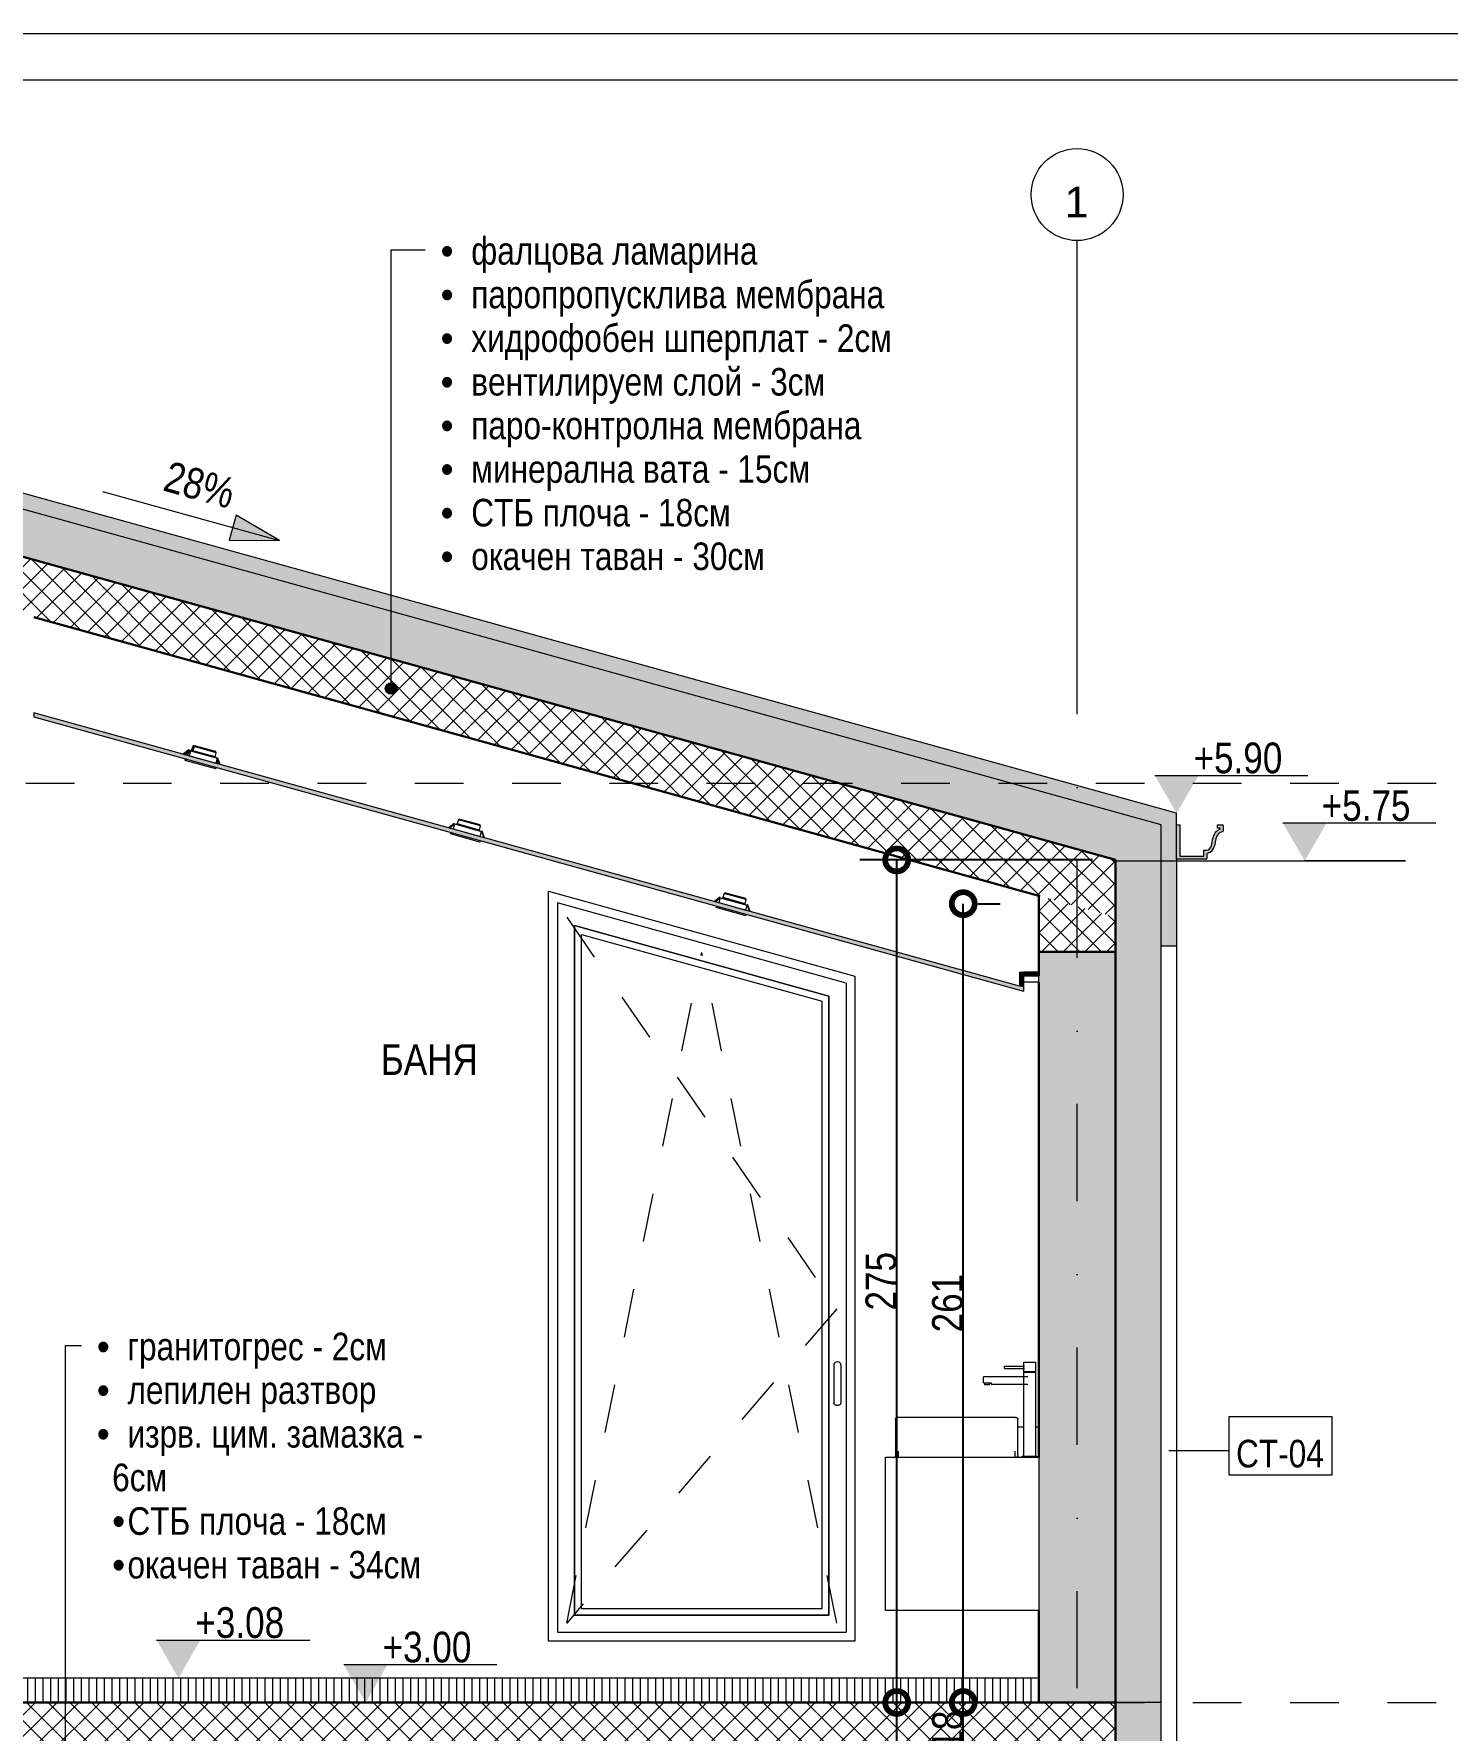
# Model space of a CAD drawing. Header units: centimetres. Extents: x 0 to 25250, y 0 to 2250.
# Drawn here: x 16485 to 16946, y 1696 to 2250 of the extents above; entities that cross this region are included whole.
import ezdxf

# ---------------------------------------------------------------- set-up
doc = ezdxf.new("R2010")
doc.units = ezdxf.units.CM
for name, pattern in [('17-View-1$0$Dash', [31.75, 15.875, -15.875]), ('22-View-1$0$Dash', [31.75, 15.875, -15.875]), ('22-View-1$0$Dash dot', [79.375, 31.75, -23.8125, 0, -23.8125])]:
    doc.linetypes.add(name, pattern=pattern)
for name, color, linetype, lineweight in [('A-ANNO-DIMS', 7, 'Continuous', 9), ('A-ANNO-NOTE', 7, 'Continuous', 9), ('A-AREA-IDEN', 7, 'Continuous', 9), ('A-CLNG', 7, 'Continuous', 15), ('A-CLNG-PATT', 7, 'Continuous', 15), ('A-DETL', 7, 'Continuous', 9), ('A-FLOR-FNSH', 7, 'Continuous', 9), ('A-FLOR-LEVL', 7, 'Continuous', 9), ('A-FLOR-PATT', 7, 'Continuous', 9), ('A-GLAZ', 7, 'Continuous', 5), ('A-GLAZ-CWMG', 7, 'Continuous', 9), ('A-GLAZ-HDLN', 7, '17-View-1$0$Dash', 5), ('A-ROOF', 7, 'Continuous', 9), ('A-ROOF-FNSH', 7, 'Continuous', 9), ('A-ROOF-MCUT', 7, 'Continuous', 9), ('A-ROOF-PATT', 7, 'Continuous', 9), ('A-WALL', 7, 'Continuous', 9), ('A-WALL-FNSH', 7, 'Continuous', 9), ('A-WALL-IDEN', 7, 'Continuous', 9), ('A-WALL-PATT', 7, 'Continuous', 9), ('E-LITE-EQPM', 7, 'Continuous', 9), ('G-ANNO-DIMS', 7, 'Continuous', 9), ('G-ANNO-TEXT', 7, 'Continuous', 9), ('G-ANNO-TTLB', 7, 'Continuous', 9), ('I-FURN', 7, 'Continuous', 9), ('I-WALL', 7, 'Continuous', 9), ('S-BEAM', 7, 'Continuous', 9), ('S-GRID', 7, 'Continuous', 9), ('S-GRID-IDEN', 7, 'Continuous', 9)]:
    doc.layers.add(name, color=color, linetype=linetype, lineweight=lineweight)
doc.styles.add('22-View-1$0$Arial', font='arial.ttf', dxfattribs={"height": 10})
doc.styles.add('22-View-1$0$Arial Narrow', font='ARIALN.TTF', dxfattribs={"height": 10})
doc.styles.add('22-View-1$0$Arial Narrow_1', font='ARIALN.TTF', dxfattribs={"height": 10})
doc.styles.add('22-View-1$0$Arial Narrow_2', font='ARIALN.TTF', dxfattribs={"height": 9})
doc.dimstyles.new('22-View-1$0$TEC_DIM', dxfattribs={"dimscale": 30.48, "dimtxt": 10.23431, "dimasz": 0.492126, "dimexe": 0.393701, "dimexo": 0.246063, "dimgap": 0, "dimtad": 1, "dimdec": 0, "dimzin": 0, "dimdsep": 46, "dimtxsty": '22-View-1$0$Arial Narrow', "dimblk1": '22-View-1$0$_DotSmall', "dimblk2": '22-View-1$0$_DotSmall', "dimsah": 1, "dimcen": 0.09, "dimazin": 0, "dimtfac": 1, "dimtdec": 4, "dimtix": 1, "dimtmove": 0, "dimatfit": 3, "dimfxl": 1, "dimtvp": 1, "dimtolj": 1, "dimtzin": 0, "dimarcsym": 2})
pattern_1 = [(45, (15996.2383, 1739.3646), (-3.535534, 3.535534), []), (135, (15996.2383, 1739.3646), (-3.535534, -3.535534), [])]

# ---------------------------------------------------------------- blocks, each defined once
blk = doc.blocks.new('TEC_ОФИЦИАЛНА РАМКА - TEC_ОФИЦИАЛНА РАМКА-2548455-СГРАДА ТИП III - ВЕРТИКАЛНИ РАЗРЕЗИ 5-5_ А-А')
at = {"layer": 'G-ANNO-TTLB'}
for p, q in [((41.621, 40.554), (-15.379, 40.554)), ((-13.129, 40.254), (41.321, 40.254))]:
    blk.add_line(p, q, dxfattribs=at)
blk = doc.blocks.new('Rectangular Mullion - TEC_LAMEL-2373038-5-5')
at = {"layer": 'A-GLAZ-CWMG', "color": 253, "true_color": 0xaaaaaa}
for p, q in [((-204.14, 546.94), (-204.14, 217.5)), ((-209.14, 218), (-209.14, 217.5)), ((-204.14, 217.5), (-209.14, 217.5))]:
    blk.add_line(p, q, dxfattribs=at)
blk = doc.blocks.new('SINGLE - OKT - 100x235 2-2508613-5-5')
at = {"layer": 'A-GLAZ'}
for p, q in [((-406.24, 560.92), (-406.24, 322.9)), ((-312.04, 534.79), (-406.24, 560.92)), ((-400.64, 553.55), (-400.64, 328.5)), ((-317.64, 530.54), (-400.64, 553.55)), ((-400.64, 328.5), (-400.64, 553.55)), ((-400.64, 553.55), (-317.64, 530.54)), ((-398.44, 330.7), (-398.44, 550.66)), ((-398.44, 550.66), (-319.84, 528.86)), ((-312.04, 534.79), (-312.04, 322.9)), ((-319.84, 330.7), (-319.84, 528.86)), ((-317.64, 328.5), (-317.64, 530.54)), ((-317.64, 530.54), (-317.64, 328.5)), ((-316.09, 410), (-316.09, 397.83)), ((-313.69, 397.83), (-313.69, 410)), ((-400.64, 328.5), (-317.64, 328.5)), ((-317.64, 328.5), (-400.64, 328.5)), ((-398.44, 330.7), (-319.84, 330.7)), ((-406.24, 322.9), (-312.04, 322.9))]:
    blk.add_line(p, q, dxfattribs=at)
at = {"layer": 'A-GLAZ', "flags": 128}
for points in [[(-316.09, 397.83), (-316.07, 397.68), (-316, 397.53), (-315.89, 397.39), (-315.74, 397.27), (-315.56, 397.18), (-315.35, 397.1), (-315.13, 397.06), (-314.89, 397.04), (-314.66, 397.06), (-314.43, 397.1), (-314.23, 397.18), (-314.05, 397.27), (-313.9, 397.39), (-313.79, 397.53), (-313.72, 397.68), (-313.69, 397.83)], [(-316, 397.53), (-316.07, 397.68), (-316.09, 397.83)], [(-313.69, 397.83), (-313.72, 397.68), (-313.79, 397.53)]]:
    blk.add_lwpolyline(points, dxfattribs=at)
at = {"layer": 'A-GLAZ'}
blk.add_arc((-314.89, 410), 1.2, 0, 180, dxfattribs=at)
at = {"layer": 'A-GLAZ-HDLN'}
for p, q in [((-403.24, 556.31), (-315.04, 428.5)), ((-403.24, 325.9), (-359.14, 544.74)), ((-315.04, 325.9), (-359.14, 544.74)), ((-315.04, 428.5), (-403.24, 325.9))]:
    blk.add_line(p, q, dxfattribs=at)
blk = doc.blocks.new('ШКАФ_баня 2 мивки - ШКАФ_баня 2 мивки-2350063-5-5')
at = {"layer": 'I-FURN', "color": 253, "true_color": 0xaaaaaa}
for p, q in [((-253.85, 409.63), (-260.35, 409.63)), ((-260.35, 409.33), (-260.35, 409.63)), ((-254.14, 411.01), (-254.14, 408.01)), ((-254.14, 411.01), (-252.14, 411.01)), ((-252.14, 411.01), (-250.14, 411.01)), ((-250.14, 408.01), (-250.14, 411.01)), ((-252.76, 406.27), (-267.14, 406.27)), ((-267.14, 405.07), (-267.14, 406.27)), ((-267.14, 404.33), (-267.14, 405.07)), ((-267.14, 404.33), (-264.64, 404.33)), ((-266.82, 404.33), (-266.82, 403.72)), ((-265.22, 403.72), (-265.22, 404.33)), ((-264.64, 404.33), (-264.64, 403.88)), ((-260.35, 409.03), (-260.35, 409.33)), ((-260.35, 409.03), (-253.85, 409.03)), ((-254.14, 408.01), (-252.14, 408.01)), ((-254.14, 407.81), (-254.14, 380.41)), ((-254.14, 407.81), (-252.14, 407.81)), ((-253.94, 408.01), (-253.94, 407.81)), ((-252.14, 408.01), (-250.14, 408.01)), ((-252.14, 407.81), (-250.14, 407.81)), ((-250.34, 407.81), (-250.34, 408.01)), ((-250.14, 380.41), (-250.14, 407.81)), ((-266.02, 403.72), (-266.82, 403.72)), ((-265.22, 403.72), (-266.02, 403.72)), ((-264.64, 403.88), (-264.64, 403.88)), ((-264.64, 403.87), (-252.76, 403.87)), ((-264.64, 403.87), (-254.14, 403.87)), ((-295.94, 392.4), (-295.94, 380.6)), ((-255.94, 380.6), (-255.94, 392.4)), ((-295.04, 382.01), (-295.04, 380.01)), ((-256.84, 380.01), (-256.84, 382.01)), ((-299.14, 380.01), (-249.14, 380.01)), ((-299.14, 330.01), (-299.14, 380.01)), ((-295.44, 380.01), (-295.46, 380.01)), ((-254.64, 380.41), (-254.64, 380.01)), ((-254.64, 380.41), (-254.64, 380.01)), ((-254.52, 380.41), (-252.14, 380.41)), ((-254.52, 380.41), (-254.52, 380.41)), ((-252.14, 380.41), (-249.77, 380.41)), ((-249.77, 380.41), (-249.77, 380.41)), ((-249.64, 380.01), (-249.64, 380.41)), ((-249.64, 380.01), (-249.64, 380.41)), ((-249.14, 380.01), (-249.14, 330.01)), ((-249.14, 330.01), (-299.14, 330.01))]:
    blk.add_line(p, q, dxfattribs=at)
at = {"layer": 'I-FURN', "color": 253, "true_color": 0xaaaaaa, "flags": 128}
for points in [[(-295.94, 392.4), (-295.94, 392.42), (-295.94, 392.45), (-295.94, 392.47), (-295.94, 392.5), (-295.93, 392.52), (-295.93, 392.54), (-295.92, 392.57), (-295.91, 392.59), (-295.9, 392.61), (-295.9, 392.63), (-295.89, 392.66), (-295.88, 392.68), (-295.86, 392.7), (-295.85, 392.72), (-295.84, 392.74), (-295.82, 392.76), (-295.81, 392.78), (-295.79, 392.8), (-295.78, 392.81), (-295.76, 392.83), (-295.74, 392.85), (-295.73, 392.86), (-295.71, 392.88), (-295.69, 392.89), (-295.67, 392.9), (-295.65, 392.92), (-295.63, 392.93), (-295.6, 392.94), (-295.58, 392.95), (-295.56, 392.96), (-295.54, 392.97), (-295.52, 392.97), (-295.49, 392.98), (-295.47, 392.99), (-295.45, 392.99), (-295.42, 392.99), (-295.4, 393), (-295.37, 393), (-295.35, 393), (-295.34, 393)], [(-295.84, 392.74), (-295.82, 392.76), (-295.81, 392.78), (-295.79, 392.8), (-295.78, 392.81), (-295.76, 392.83), (-295.74, 392.85), (-295.73, 392.86), (-295.71, 392.88), (-295.69, 392.89), (-295.67, 392.9)], [(-295.45, 392.99), (-295.42, 392.99), (-295.4, 393), (-295.37, 393), (-295.35, 393), (-295.34, 393)], [(-256.54, 393), (-256.56, 393), (-256.61, 393), (-256.68, 393), (-256.79, 393), (-256.93, 393), (-257.1, 393), (-257.3, 393), (-257.53, 393), (-257.79, 393), (-258.07, 393), (-258.39, 393), (-258.74, 393), (-259.11, 393), (-259.51, 393), (-259.93, 393), (-260.38, 393), (-260.86, 393), (-261.36, 393), (-261.88, 393), (-262.43, 393), (-262.99, 393), (-263.58, 393), (-264.19, 393), (-264.82, 393), (-265.46, 393), (-266.12, 393), (-266.8, 393), (-267.49, 393), (-268.2, 393), (-268.91, 393), (-269.64, 393), (-270.38, 393), (-271.13, 393), (-271.88, 393), (-272.65, 393), (-273.41, 393), (-274.18, 393), (-274.96, 393), (-275.73, 393), (-276.51, 393), (-277.28, 393), (-278.06, 393), (-278.83, 393), (-279.59, 393), (-280.35, 393), (-281.1, 393), (-281.85, 393), (-282.58, 393), (-283.3, 393), (-284.02, 393), (-284.72, 393), (-285.4, 393), (-286.07, 393), (-286.72, 393), (-287.36, 393), (-287.98, 393), (-288.58, 393), (-289.16, 393), (-289.71, 393), (-290.25, 393), (-290.76, 393), (-291.25, 393), (-291.71, 393), (-292.15, 393), (-292.57, 393), (-292.95, 393), (-293.31, 393), (-293.64, 393), (-293.95, 393), (-294.22, 393), (-294.47, 393), (-294.68, 393), (-294.87, 393), (-295.02, 393), (-295.15, 393), (-295.24, 393), (-295.31, 393), (-295.34, 393), (-295.34, 393)], [(-295.34, 393), (-295.33, 393), (-295.28, 393), (-295.2, 393), (-295.1, 393)], [(-295.06, 393), (-295.15, 393), (-295.24, 393), (-295.31, 393), (-295.34, 393), (-295.34, 393)], [(-295.34, 393), (-295.33, 393), (-295.28, 393), (-295.2, 393), (-295.1, 393)], [(-256.83, 393), (-256.74, 393), (-256.64, 393), (-256.58, 393), (-256.55, 393), (-256.54, 393)], [(-256.83, 393), (-256.74, 393), (-256.64, 393), (-256.58, 393), (-256.55, 393), (-256.54, 393)], [(-256.54, 393), (-256.56, 393), (-256.61, 393), (-256.68, 393), (-256.79, 393)], [(-256.54, 393), (-256.52, 393), (-256.5, 393), (-256.47, 393), (-256.45, 392.99), (-256.42, 392.99), (-256.4, 392.98), (-256.38, 392.98), (-256.35, 392.97), (-256.33, 392.96), (-256.31, 392.95), (-256.29, 392.94), (-256.27, 392.93), (-256.25, 392.92), (-256.22, 392.91), (-256.2, 392.9), (-256.19, 392.88), (-256.17, 392.87), (-256.15, 392.85), (-256.13, 392.83), (-256.11, 392.82), (-256.1, 392.8), (-256.08, 392.78), (-256.07, 392.76), (-256.05, 392.74), (-256.04, 392.72), (-256.03, 392.7), (-256.01, 392.68), (-256, 392.66), (-255.99, 392.64), (-255.98, 392.62), (-255.98, 392.59), (-255.97, 392.57), (-255.96, 392.55), (-255.96, 392.53), (-255.95, 392.5), (-255.95, 392.48), (-255.95, 392.45), (-255.94, 392.43), (-255.94, 392.41), (-255.94, 392.4)], [(-256.54, 393), (-256.52, 393), (-256.5, 393), (-256.47, 393), (-256.45, 392.99), (-256.42, 392.99)], [(-256.2, 392.9), (-256.19, 392.88), (-256.17, 392.87), (-256.15, 392.85), (-256.13, 392.83), (-256.11, 392.82), (-256.1, 392.8), (-256.08, 392.78), (-256.07, 392.76), (-256.05, 392.74)], [(-295.44, 380.01), (-295.46, 380.01), (-295.49, 380.02), (-295.51, 380.02), (-295.53, 380.03), (-295.55, 380.04), (-295.58, 380.05), (-295.6, 380.06), (-295.62, 380.07), (-295.64, 380.08), (-295.66, 380.09), (-295.68, 380.1), (-295.7, 380.12), (-295.72, 380.13), (-295.74, 380.15), (-295.76, 380.17), (-295.77, 380.18), (-295.79, 380.2), (-295.81, 380.22), (-295.82, 380.24), (-295.83, 380.26), (-295.85, 380.28), (-295.86, 380.3), (-295.87, 380.32), (-295.88, 380.34), (-295.89, 380.36), (-295.9, 380.38), (-295.91, 380.41), (-295.92, 380.43), (-295.92, 380.45), (-295.93, 380.47), (-295.93, 380.5), (-295.94, 380.52), (-295.94, 380.55), (-295.94, 380.57), (-295.94, 380.59), (-295.94, 380.6)], [(-295.68, 380.1), (-295.7, 380.12), (-295.72, 380.13), (-295.74, 380.15), (-295.76, 380.17), (-295.77, 380.18), (-295.79, 380.2), (-295.81, 380.22), (-295.82, 380.24), (-295.83, 380.26)], [(-255.94, 380.6), (-255.94, 380.58), (-255.95, 380.55), (-255.95, 380.53), (-255.95, 380.5), (-255.96, 380.48), (-255.96, 380.46), (-255.97, 380.43), (-255.97, 380.41), (-255.98, 380.39), (-255.99, 380.37), (-256, 380.34), (-256.01, 380.32), (-256.02, 380.3), (-256.04, 380.28), (-256.05, 380.26), (-256.06, 380.24), (-256.08, 380.22), (-256.09, 380.2), (-256.11, 380.19), (-256.13, 380.17), (-256.14, 380.15), (-256.16, 380.14), (-256.18, 380.12), (-256.2, 380.11), (-256.22, 380.1), (-256.24, 380.08), (-256.26, 380.07), (-256.28, 380.06), (-256.3, 380.05), (-256.33, 380.04), (-256.35, 380.03), (-256.37, 380.03), (-256.39, 380.02), (-256.42, 380.01), (-256.44, 380.01)], [(-256.05, 380.26), (-256.06, 380.24), (-256.08, 380.22), (-256.09, 380.2), (-256.11, 380.19), (-256.13, 380.17), (-256.14, 380.15), (-256.16, 380.14), (-256.18, 380.12), (-256.2, 380.11), (-256.22, 380.1)]]:
    blk.add_lwpolyline(points, dxfattribs=at)
blk = doc.blocks.new('Structural Framing 1 - Structural Framing 1-2368481-5-5')
at = {"layer": 'S-BEAM'}
h = blk.add_hatch(dxfattribs=at)
h.set_pattern_fill('FP1_8', color=256, style=0, pattern_type=2)
h.set_pattern_definition([(45, (-1066.009, 333.896), (-3.535534, 3.535534), []), (135, (-1066.009, 333.896), (-3.535534, -3.535534), [])])
h.paths.add_polyline_path([(-243.51, 544.97), (-224.14, 544.97), (-224.14, 556.29), (-249.14, 563.22), (-249.14, 544.97)])
at = {"layer": 'A-DETL', "color": 7, "lineweight": 30}
for q in [(-224.14, 556.29), (-249.14, 544.97)]:
    blk.add_line((-224.14, 544.97), q, dxfattribs=at)
at = {"layer": 'S-BEAM', "lineweight": 30}
blk.add_line((-249.14, 563.22), (-249.14, 544.97), dxfattribs=at)
blk = doc.blocks.new('Grid - TEC_GRID_CIRCLE-145857-5-5')
at = {"layer": 'S-GRID-IDEN'}
blk.add_circle((-696.64, 792.09), 15, dxfattribs=at)
blk = doc.blocks.new('Spot Elevations - ELEVATION_PROJECT-150941-5-5')
at = {"layer": 'A-ANNO-NOTE'}
blk.add_hatch(color=256, dxfattribs=at).paths.add_polyline_path([(-1179.05, 312.39), (-1164.73, 312.39), (-1171.89, 300)])
blk.add_line((-1179.05, 312.39), (-1129.05, 312.39), dxfattribs=at)
blk = doc.blocks.new('22-View-1$0$_DotSmall')
at = {"color": 0, "linetype": 'ByBlock', "const_width": 0.5}
blk.add_lwpolyline([(-0.0625, 0, 1), (0.0625, 0, 1)], format="xyb", close=True, dxfattribs=at)
blk = doc.blocks.new('*D3208')
at = {"layer": 'A-ANNO-DIMS', "color": 0, "lineweight": -2, "transparency": 16777216}
for p, q in [((16788.45, 1687.47), (16788.45, 1705.47)), ((16793.3, 1705.47), (16800.45, 1705.47)), ((16793.3, 1687.47), (16800.45, 1687.47))]:
    blk.add_line(p, q, dxfattribs=at)
at = {"layer": 'A-ANNO-DIMS', "color": 0, "lineweight": -2, "transparency": 16777216, "xscale": 15, "yscale": 15, "zscale": 15}
for p, rotation in [((16788.45, 1705.47), 90), ((16788.45, 1687.47), 270)]:
    blk.add_blockref('22-View-1$0$_DotSmall', p, dxfattribs=dict(at, rotation=rotation))
at = {"layer": 'A-ANNO-DIMS', "color": 0, "transparency": 16777216, "insert": (16783.35, 1696.47), "char_height": 10, "width": 15.2053, "attachment_point": 5, "rotation": 90, "style": '22-View-1$0$Arial Narrow'}
blk.add_mtext('\\A1;18', dxfattribs=at)
blk = doc.blocks.new('*D3209')
at = {"layer": 'A-ANNO-DIMS', "color": 0, "lineweight": -2, "transparency": 16777216}
for p, q in [((16788.45, 1705.47), (16788.45, 1966.16)), ((16793.3, 1966.16), (16800.45, 1966.16)), ((16793.3, 1705.47), (16800.45, 1705.47))]:
    blk.add_line(p, q, dxfattribs=at)
at = {"layer": 'A-ANNO-DIMS', "color": 0, "lineweight": -2, "transparency": 16777216, "xscale": 15, "yscale": 15, "zscale": 15}
for p, rotation in [((16788.45, 1966.16), 90), ((16788.45, 1705.47), 270)]:
    blk.add_blockref('22-View-1$0$_DotSmall', p, dxfattribs=dict(at, rotation=rotation))
at = {"layer": 'A-ANNO-DIMS', "color": 0, "transparency": 16777216, "insert": (16783.35, 1835.81), "char_height": 10, "width": 22.8079, "attachment_point": 5, "rotation": 90, "style": '22-View-1$0$Arial Narrow'}
blk.add_mtext('\\A1;261', dxfattribs=at)
blk = doc.blocks.new('*D3211')
at = {"layer": 'A-ANNO-DIMS', "color": 0, "lineweight": -2, "transparency": 16777216}
for p, q in [((16766.73, 1405.47), (16766.73, 1705.47)), ((16771.58, 1705.47), (16778.73, 1705.47)), ((16771.58, 1405.47), (16778.73, 1405.47))]:
    blk.add_line(p, q, dxfattribs=at)
at = {"layer": 'A-ANNO-DIMS', "color": 0, "lineweight": -2, "transparency": 16777216, "xscale": 15, "yscale": 15, "zscale": 15}
for p, rotation in [((16766.73, 1705.47), 90), ((16766.73, 1405.47), 270)]:
    blk.add_blockref('22-View-1$0$_DotSmall', p, dxfattribs=dict(at, rotation=rotation))
at = {"layer": 'A-ANNO-DIMS', "color": 0, "transparency": 16777216, "insert": (16761.63, 1555.47), "char_height": 10, "width": 22.8079, "attachment_point": 5, "rotation": 90, "style": '22-View-1$0$Arial Narrow'}
blk.add_mtext('\\A1;300', dxfattribs=at)
blk = doc.blocks.new('*D3212')
at = {"layer": 'A-ANNO-DIMS', "color": 0, "lineweight": -2, "transparency": 16777216}
for p, q in [((16830.6, 1980.44), (16754.73, 1980.44)), ((16766.73, 1705.47), (16766.73, 1980.44)), ((16771.58, 1705.47), (16778.73, 1705.47))]:
    blk.add_line(p, q, dxfattribs=at)
at = {"layer": 'A-ANNO-DIMS', "color": 0, "lineweight": -2, "transparency": 16777216, "xscale": 15, "yscale": 15, "zscale": 15}
for p, rotation in [((16766.73, 1980.44), 90), ((16766.73, 1705.47), 270)]:
    blk.add_blockref('22-View-1$0$_DotSmall', p, dxfattribs=dict(at, rotation=rotation))
at = {"layer": 'A-ANNO-DIMS', "color": 0, "transparency": 16777216, "insert": (16761.63, 1842.95), "char_height": 10, "width": 22.8079, "attachment_point": 5, "rotation": 90, "style": '22-View-1$0$Arial Narrow'}
blk.add_mtext('\\A1;275', dxfattribs=at)
blk = doc.blocks.new('LED STRIP PHOTO_0010 - LED STRIP PHOTO IP44-1750652-5-5')
at = {"layer": 'E-LITE-EQPM', "lineweight": 5}
for p, q in [((-254.14, 537.1), (-249.14, 537.1)), ((-254.14, 537.1), (-254.14, 535.1)), ((-249.14, 535.1), (-249.14, 537.1)), ((-249.14, 535.1), (-254.14, 535.1))]:
    blk.add_line(p, q, dxfattribs=at)
blk = doc.blocks.new('ClearAccent-RS060B-3D - 1xLED5-36-_830 IP44-1624049-5-5')
at = {"layer": 'E-LITE-EQPM', "lineweight": 5}
for p, q in [((-353.22, 562.8), (-354.98, 561.35)), ((-354.74, 561.29), (-353.09, 562.65)), ((-354.31, 559.87), (-354.44, 559.39)), ((-344.81, 556.72), (-354.44, 559.39)), ((-353.09, 562.65), (-353.54, 561.03)), ((-353.54, 561.03), (-353.49, 560.94)), ((-353.54, 561.03), (-344.73, 558.59)), ((-353.09, 562.65), (-353.22, 562.8)), ((-353.09, 562.65), (-344.28, 560.2)), ((-352.24, 562.66), (-352.54, 562.49)), ((-351.86, 564.01), (-352.24, 562.66)), ((-352.24, 562.66), (-345.01, 560.66)), ((-345.01, 560.66), (-352.24, 562.66)), ((-351.8, 562.54), (-351.87, 562.31)), ((-351.42, 564.26), (-351.86, 564.01)), ((-344.64, 562.01), (-351.86, 564.01)), ((-351.42, 564.26), (-344.89, 562.45)), ((-345.51, 560.54), (-345.45, 560.78)), ((-345.01, 560.66), (-344.64, 562.01)), ((-344.84, 560.36), (-345.01, 560.66)), ((-344.64, 562.01), (-344.89, 562.45)), ((-344.73, 558.59), (-344.28, 560.2)), ((-344.1, 560.27), (-344.28, 560.2)), ((-344.28, 560.2), (-343.57, 558.19)), ((-343.34, 558.13), (-344.1, 560.27)), ((-344.82, 558.54), (-344.73, 558.59)), ((-344.81, 556.72), (-344.67, 557.2))]:
    blk.add_line(p, q, dxfattribs=at)
blk = doc.blocks.new('ClearAccent-RS060B-3D - 1xLED5-36-_830 IP44-V5-5-5')
at = {"layer": 'E-LITE-EQPM', "lineweight": 5}
for p, q in [((-353.54, 561.03), (-353.49, 560.94)), ((-344.82, 558.54), (-344.73, 558.59))]:
    blk.add_line(p, q, dxfattribs=at)
blk = doc.blocks.new('ClearAccent-RS060B-3D - 1xLED5-36-_830 IP44-V6-5-5')
at = {"layer": 'E-LITE-EQPM', "lineweight": 5}
for p, q in [((-526.68, 610.9), (-528.43, 609.45)), ((-528.2, 609.39), (-526.55, 610.75)), ((-526.74, 610.06), (-527, 609.13)), ((-527, 609.13), (-526.95, 609.04)), ((-527, 609.13), (-526.6, 609.02)), ((-526.55, 610.75), (-526.68, 610.9)), ((-526.55, 610.75), (-526.65, 610.39)), ((-526.55, 610.75), (-526.44, 610.72)), ((-525.69, 610.76), (-525.99, 610.59)), ((-525.32, 612.11), (-525.69, 610.76)), ((-525.69, 610.76), (-525.21, 610.63)), ((-525.21, 610.63), (-525.69, 610.76)), ((-524.88, 612.36), (-525.32, 612.11)), ((-524.84, 611.98), (-525.32, 612.11)), ((-524.88, 612.36), (-524.44, 612.24)), ((-527.76, 607.97), (-527.9, 607.49)), ((-527.42, 607.36), (-527.9, 607.49)), ((-518.28, 606.64), (-518.19, 606.69)), ((-517.55, 608.37), (-517.74, 608.3)), ((-517.5, 608.24), (-517.55, 608.37)), ((-517.45, 607.48), (-517.03, 606.29)), ((-516.79, 606.22), (-517.35, 607.82))]:
    blk.add_line(p, q, dxfattribs=at)

msp = doc.modelspace()

# ---------------------------------------------------------------- block references
at = {"layer": 'G-ANNO-TTLB', "xscale": 49.99999999999999, "yscale": 49.99999999999999, "zscale": 49.99999999999999}
msp.add_blockref('TEC_ОФИЦИАЛНА РАМКА - TEC_ОФИЦИАЛНА РАМКА-2548455-СГРАДА ТИП III - ВЕРТИКАЛНИ РАЗРЕЗИ 5-5_ А-А', (15818.96, 222.31), dxfattribs=at)

# ---------------------------------------------------------------- next in the draw order: hatches: boundary and pattern name
at = {"layer": 'A-CLNG-PATT', "lineweight": 5, "true_color": 0xffff80}
for points in [[(16808.1, 1937.56), (16808.1, 1938.86), (16485.1, 2028.43), (16485.1, 2027.13), (16797.29, 1940.56)], [(16813.1, 1942.56), (16813.1, 1943.81), (16808.1, 1943.81), (16808.1, 1942.56)]]:
    msp.add_hatch(color=51, dxfattribs=at).paths.add_polyline_path(points)
at = {"layer": 'A-FLOR-PATT', "true_color": 0x787878}
h = msp.add_hatch(dxfattribs=at)
h.set_pattern_fill('FP1_5', color=8, style=0, pattern_type=2)
h.set_pattern_definition([(270, (16098.1043, 1713.4686), (2.5, -9e-15), [])])
h.paths.add_polyline_path([(16763.83, 1705.47), (16813.1, 1705.47), (16813.1, 1713.47), (16378.1, 1713.47), (16378.1, 1705.47), (16654, 1705.47)])
at = {"layer": 'A-FLOR-PATT'}
h = msp.add_hatch(dxfattribs=at)
h.set_pattern_fill('FP1_8', color=256, style=0, pattern_type=2)
h.set_pattern_definition(pattern_1)
h.paths.add_polyline_path([(16596.1, 1687.47), (16838.1, 1687.47), (16838.1, 1705.47), (16378.1, 1705.47), (16378.1, 1687.47), (16544.17, 1687.47)])
at = {"layer": 'A-ROOF-PATT', "lineweight": 5, "true_color": 0xc0c0c0}
for points in [[(16858.1, 1990.46), (16858.1, 1995.65), (16364.98, 2132.4), (16364.98, 2127.21), (16853.1, 1991.84)], [(16867.74, 1980.65), (16867.94, 1980.85), (16867.97, 1982.49), (16868.14, 1982.65), (16868.87, 1982.88), (16869.46, 1983.25), (16869.93, 1983.75), (16870.26, 1984.35), (16870.43, 1985.01), (16871.1, 1988.01), (16871.43, 1988.62), (16871.91, 1989.12), (16872.49, 1989.48), (16873.14, 1989.69), (16873.34, 1989.89), (16873.34, 1991.58), (16873.08, 1991.84), (16871.39, 1991.84), (16871.39, 1990.84), (16872.34, 1990.84), (16872.34, 1990.5), (16871.62, 1990.15), (16871, 1989.64), (16870.5, 1989.02), (16870.14, 1988.3), (16869.94, 1987.52), (16869.35, 1984.76), (16869.16, 1984.39), (16868.88, 1984.07), (16868.54, 1983.83), (16868.14, 1983.68), (16867.72, 1983.62), (16866.94, 1983.62), (16866.94, 1981.65), (16859.1, 1981.65), (16859.1, 1991.84), (16858.1, 1991.84), (16858.1, 1980.65)]]:
    msp.add_hatch(color=9, dxfattribs=at).paths.add_polyline_path(points)
at = {"layer": 'A-ROOF-PATT', "lineweight": 5, "true_color": 0xffff80}
msp.add_hatch(color=51, dxfattribs=at).paths.add_polyline_path([(16853.1, 1976.28), (16853.1, 1991.84), (16364.98, 2127.21), (16364.98, 2111.65), (16838.1, 1980.44)])
at = {"layer": 'A-ROOF-PATT'}
h = msp.add_hatch(dxfattribs=at)
h.set_pattern_fill('FP1_8', color=256, style=0, pattern_type=2)
h.set_pattern_definition(pattern_1)
h.paths.add_polyline_path([(16838.1, 1961.76), (16838.1, 1980.44), (16364.98, 2111.65), (16364.98, 2092.97), (16818.74, 1967.13)])
at = {"layer": 'A-WALL-PATT', "lineweight": 5, "true_color": 0xc0c0c0}
msp.add_hatch(color=9, dxfattribs=at).paths.add_polyline_path([(16853.1, 1952.41), (16858.1, 1952.41), (16858.1, 1990.46), (16853.1, 1991.84), (16853.1, 1982.59)])
at = {"layer": 'A-WALL-PATT', "lineweight": 5, "true_color": 0xffff80}
for points in [[(16838.1, 1705.47), (16853.1, 1705.47), (16853.1, 1976.28), (16838.1, 1980.44), (16838.1, 1713.47)], [(16808.1, 1938.86), (16808.1, 1943.81), (16806.85, 1943.81), (16806.85, 1939.21)]]:
    msp.add_hatch(color=51, dxfattribs=at).paths.add_polyline_path(points)
at = {"layer": 'A-WALL-PATT', "lineweight": 5, "true_color": 0x808080}
msp.add_hatch(color=8, dxfattribs=at).paths.add_polyline_path([(16838.1, 1705.47), (16838.1, 1950.44), (16813.1, 1950.44), (16813.1, 1705.47)])
at = {"layer": 'A-WALL-PATT', "lineweight": 5, "true_color": 0xffff80}
h = msp.add_hatch(color=51, dxfattribs=at)
h.paths.add_polyline_path([(16838.1, 1405.47), (16853.1, 1405.47), (16853.1, 1473.47), (16838.1, 1473.47), (16838.1, 1413.47)])
h.paths.add_polyline_path([(16853.1, 1623.47), (16853.1, 1705.47), (16838.1, 1705.47), (16838.1, 1623.47)])
at = {"layer": 'G-ANNO-DIMS'}
msp.add_hatch(color=256, dxfattribs=at).paths.add_polyline_path([(16565.26, 2084.64), (16551.1, 2092.98), (16548.83, 2084.78)])
at = {"layer": 'G-ANNO-TEXT'}
h = msp.add_hatch(color=256, dxfattribs=at)
edge = h.paths.add_edge_path()
edge.add_arc((16601.69, 2036.36), 1.88, 0, 360)

# ---------------------------------------------------------------- next in the draw order: linework, layer by layer
at = {"layer": 'A-CLNG', "lineweight": 5}
for p, q in [((16806.85, 1939.21), (16485.1, 2028.43)), ((16485.1, 2028.43), (16485.1, 2027.13)), ((16485.1, 2027.13), (16808.1, 1937.56)), ((16813.1, 1943.81), (16808.1, 1943.81)), ((16808.1, 1943.81), (16808.1, 1942.56)), ((16813.1, 1943.81), (16813.1, 1942.56)), ((16808.1, 1938.86), (16808.1, 1937.56))]:
    msp.add_line(p, q, dxfattribs=at)
at = {"layer": 'A-DETL', "color": 7, "lineweight": 30}
msp.add_line((16838.1, 1713.47), (16838.1, 1705.47), dxfattribs=at)
at = {"layer": 'A-FLOR-FNSH'}
msp.add_line((16378.1, 1713.47), (16813.1, 1713.47), dxfattribs=at)
at = {"layer": 'A-FLOR-FNSH', "lineweight": 30}
for p, q in [((16813.1, 1705.47), (16813.1, 1713.47)), ((16838.1, 1705.47), (16378.1, 1705.47))]:
    msp.add_line(p, q, dxfattribs=at)
at = {"layer": 'A-FLOR-LEVL', "linetype": '22-View-1$0$Dash'}
for p, q in [((15180.69, 2005.47), (17044.79, 2005.47)), ((15180.69, 1705.47), (17044.79, 1705.47))]:
    msp.add_line(p, q, dxfattribs=at)
at = {"layer": 'A-ROOF', "lineweight": 30}
for p, q in [((16838.1, 1980.44), (16353.1, 2114.94)), ((16813.1, 1968.69), (16485.1, 2059.65))]:
    msp.add_line(p, q, dxfattribs=at)
at = {"layer": 'A-ROOF-FNSH'}
for p, q in [((16858.1, 1995.65), (16333.1, 2141.24)), ((16853.1, 1991.84), (16338.1, 2134.67)), ((16858.1, 1991.84), (16858.1, 1995.65))]:
    msp.add_line(p, q, dxfattribs=at)
at = {"layer": 'A-ROOF-MCUT'}
for p, q in [((16858.1, 1980.65), (16858.1, 1991.84)), ((16858.1, 1991.84), (16859.1, 1991.84)), ((16859.1, 1991.84), (16859.1, 1981.65)), ((16869.45, 1985.18), (16869.94, 1987.52)), ((16870.93, 1987.35), (16870.43, 1985.01)), ((16871.39, 1990.84), (16871.39, 1991.84)), ((16871.39, 1991.84), (16873.08, 1991.84)), ((16872.34, 1990.84), (16871.39, 1990.84)), ((16872.34, 1990.5), (16872.34, 1990.84)), ((16873.34, 1991.58), (16873.34, 1989.89)), ((16859.1, 1981.65), (16866.94, 1981.65)), ((16866.94, 1981.65), (16866.94, 1983.62)), ((16866.94, 1983.62), (16867.72, 1983.62)), ((16867.94, 1982.41), (16867.94, 1980.85)), ((16867.74, 1980.65), (16858.1, 1980.65))]:
    msp.add_line(p, q, dxfattribs=at)
for centre, radius, start, end in [((16873.64, 1987), 3.73, 110.3223, 172.1168), ((16873.64, 1987), 2.73, 100.4637, 172.8095), ((16873.08, 1991.58), 0.261, 0, 90), ((16873.14, 1989.89), 0.2, 270, 0), ((16867.72, 1985.36), 1.73, 270, 354.0375), ((16868.27, 1982.34), 0.333, 98.7411, 168.0534), ((16867.72, 1985.36), 2.73, 280.4637, 352.8095), ((16867.74, 1980.85), 0.2, 270, 0)]:
    msp.add_arc(centre, radius, start, end, dxfattribs=at)
at = {"layer": 'A-WALL', "lineweight": 30}
for p, q in [((16838.1, 1980.44), (16838.1, 1961.76)), ((16813.1, 1942.56), (16813.1, 1950.44)), ((16838.1, 1950.44), (16838.1, 1713.47)), ((16813.1, 1785.48), (16813.1, 1940.56)), ((16813.1, 1713.47), (16813.1, 1735.48)), ((16838.1, 1705.47), (16838.1, 1623.47))]:
    msp.add_line(p, q, dxfattribs=at)
at = {"layer": 'A-WALL'}
for p, q in [((16653.1, 1725.47), (16653.1, 1970.2)), ((16653.1, 1970.2), (16753.1, 1942.47)), ((16838.1, 1961.76), (16838.1, 1950.44)), ((16838.1, 1950.44), (16813.1, 1950.44)), ((16853.1, 1623.47), (16853.1, 1952.41)), ((16753.1, 1942.47), (16753.1, 1725.47)), ((16753.1, 1725.47), (16653.1, 1725.47)), ((16853.1, 1705.47), (16838.1, 1705.47))]:
    msp.add_line(p, q, dxfattribs=at)
at = {"layer": 'A-WALL', "lineweight": 5}
for p, q in [((16806.85, 1943.81), (16806.85, 1939.21)), ((16806.85, 1943.81), (16808.1, 1943.81)), ((16808.1, 1943.81), (16808.1, 1942.56)), ((16808.1, 1940.56), (16808.1, 1938.86))]:
    msp.add_line(p, q, dxfattribs=at)
at = {"layer": 'A-WALL-FNSH'}
for p, q in [((16853.1, 1952.41), (16853.1, 1991.84)), ((16858.1, 1980.65), (16858.1, 1952.41)), ((16853.1, 1952.41), (16858.1, 1952.41))]:
    msp.add_line(p, q, dxfattribs=at)
at = {"layer": 'A-WALL-IDEN'}
msp.add_line((16855.6, 1787.69), (16875.28, 1787.69), dxfattribs=at)
at = {"layer": 'A-WALL-IDEN', "flags": 128}
msp.add_lwpolyline([(16875.28, 1798.82), (16908.73, 1798.82), (16908.73, 1779.62), (16875.28, 1779.62)], close=True, dxfattribs=at)
at = {"layer": 'G-ANNO-DIMS'}
for p, q in [((16507.45, 2100.68), (16565.26, 2084.64)), ((16551.1, 2092.98), (16548.83, 2084.78)), ((16565.26, 2084.64), (16551.1, 2092.98)), ((16548.83, 2084.78), (16565.26, 2084.64)), ((16838.1, 1980.11), (16932.77, 1980.11)), ((16932.77, 1980.11), (16899.92, 1980.11))]:
    msp.add_line(p, q, dxfattribs=at)
at = {"layer": 'G-ANNO-TEXT'}
for p, q in [((16601.69, 2179.56), (16612.86, 2179.56)), ((16601.69, 2036.36), (16601.69, 2179.56)), ((16495.39, 1822), (16500.64, 1822)), ((16495.39, 1689.49), (16495.39, 1822))]:
    msp.add_line(p, q, dxfattribs=at)
msp.add_circle((16601.69, 2036.36), 1.88, dxfattribs=at)
at = {"layer": 'I-WALL'}
for p, q in [((16788.1, 1975.47), (16788.67, 1975.47)), ((16806.3, 1795.47), (16808.1, 1795.47)), ((16812.1, 1795.47), (16813.1, 1795.47))]:
    msp.add_line(p, q, dxfattribs=at)
at = {"layer": 'S-GRID', "color": 1, "lineweight": 18, "true_color": 0xff0000}
msp.add_line((16825.6, 2057.56), (16825.6, 2182.56), dxfattribs=at)
at = {"layer": 'S-GRID', "color": 1, "linetype": '22-View-1$0$Dash dot', "lineweight": 18, "true_color": 0xff0000}
msp.add_line((16825.6, 1312.72), (16825.6, 2057.56), dxfattribs=at)

# ---------------------------------------------------------------- next in the draw order: block references
at = {"layer": 'A-DETL', "color": 7, "lineweight": 30}
msp.add_blockref('Structural Framing 1 - Structural Framing 1-2368481-5-5', (17062.25, 1405.47), dxfattribs=at)
at = {"layer": 'A-GLAZ'}
msp.add_blockref('SINGLE - OKT - 100x235 2-2508613-5-5', (17062.25, 1405.47), dxfattribs=at)
at = {"layer": 'A-GLAZ-CWMG', "color": 253, "true_color": 0xaaaaaa}
msp.add_blockref('Rectangular Mullion - TEC_LAMEL-2373038-5-5', (17062.25, 1405.47), dxfattribs=at)
at = {"layer": 'E-LITE-EQPM', "lineweight": 5}
for name, p in [('ClearAccent-RS060B-3D - 1xLED5-36-_830 IP44-V6-5-5', (17062.25, 1405.47)), ('ClearAccent-RS060B-3D - 1xLED5-36-_830 IP44-1624049-5-5', (16889.27, 1453.43)), ('ClearAccent-RS060B-3D - 1xLED5-36-_830 IP44-1624049-5-5', (16975.52, 1429.52)), ('ClearAccent-RS060B-3D - 1xLED5-36-_830 IP44-V5-5-5', (16975.52, 1429.52)), ('ClearAccent-RS060B-3D - 1xLED5-36-_830 IP44-1624049-5-5', (17062.25, 1405.47)), ('ClearAccent-RS060B-3D - 1xLED5-36-_830 IP44-V5-5-5', (17062.25, 1405.47)), ('LED STRIP PHOTO_0010 - LED STRIP PHOTO IP44-1750652-5-5', (17062.25, 1405.47))]:
    msp.add_blockref(name, p, dxfattribs=at)
at = {"layer": 'G-ANNO-DIMS'}
for p in [(18029.99, 1695.65), (18071.81, 1680.11), (17704.17, 1413.47), (17765.28, 1405.47)]:
    msp.add_blockref('Spot Elevations - ELEVATION_PROJECT-150941-5-5', p, dxfattribs=at)
at = {"layer": 'I-FURN', "color": 253, "true_color": 0xaaaaaa}
msp.add_blockref('ШКАФ_баня 2 мивки - ШКАФ_баня 2 мивки-2350063-5-5', (17062.25, 1405.47), dxfattribs=at)
at = {"layer": 'S-GRID-IDEN'}
msp.add_blockref('Grid - TEC_GRID_CIRCLE-145857-5-5', (17522.25, 1405.47), dxfattribs=at)

# ---------------------------------------------------------------- next in the draw order: texts
at = {"layer": 'A-AREA-IDEN', "insert": (16614.14, 1910.27), "char_height": 10, "width": 32.4, "attachment_point": 8, "line_spacing_factor": 0.949189, "style": '22-View-1$0$Arial Narrow_1'}
msp.add_mtext('\\pt63.5,127,190.5,254,317.5,381,444.5,508,571.5,635,698.5,762,825.5,889,952.5,1016,1079.5,1143,1206.5,1270,1333.5,1397,1460.5,1524,1587.5,1651,1714.5,1778,1841.5,1905,1968.5,2032;{\\fArial Narrow|b0|i0|c204|p34;БАНЯ}', dxfattribs=at)
at = {"layer": 'A-WALL-IDEN', "insert": (16891.83, 1786.63), "char_height": 9, "width": 28.45, "attachment_point": 5, "line_spacing_factor": 0.949189, "style": '22-View-1$0$Arial Narrow_2'}
msp.add_mtext('\\pt25.00002,50.00004,74.99997,99.99999,125.00001,150.00003,174.99996,199.99998,225,250.00002,275.00004,299.99997,324.99999,350.00001,375.00003,399.99996,424.99998,450,475.00002,500.00004,524.99997,549.99999,575.00001,600.00003,624.99996,649.99998,675,700.00002,725.00004,749.99997,774.99999,800.00001;{\\fArial Narrow|b0|i0|c204|p34;СТ}-04', dxfattribs=at)
at = {"layer": 'G-ANNO-DIMS', "insert": (16529.48, 2110.74), "char_height": 10, "width": 27.5081, "attachment_point": 1, "rotation": 344.5, "line_spacing_factor": 0.974696, "style": '22-View-1$0$Arial Narrow'}
msp.add_mtext('28%', dxfattribs=at)
at = {"layer": 'G-ANNO-DIMS', "char_height": 10, "width": 34.7536, "attachment_point": 1, "line_spacing_factor": 0.974696, "style": '22-View-1$0$Arial Narrow'}
for s, insert in [('+5.90', (16863.62, 2018.73)), ('+5.75', (16905.44, 2003.2)), ('+3.08', (16537.8, 1736.56)), ('+3.00', (16598.91, 1728.56))]:
    msp.add_mtext(s, dxfattribs=dict(at, insert=insert))
at = {"layer": 'G-ANNO-TEXT', "char_height": 9, "attachment_point": 1, "line_spacing_factor": 0.949189, "style": '22-View-1$0$Arial Narrow_2'}
for s, insert, width in [('\\pi-5.00004,l5.00004,t9.99999,15.00003,19.99998,25.00002,29.99997,35.00001,39.99996,45,50.00004,54.99999,60.00003,64.99998,70.00002,74.99997,80.00001,84.99996,90,95.00004,99.99999,105.00003,109.99998,115.00002,119.99997,125.00001,129.99996,135,140.00004,144.99999,150.00003,154.99998,160.00002;{\\fSymbol|b0|i0|c2|p18;·^I\\fArial Narrow|b0|i0|c204|p34;фалцова ламарина\\P\\fSymbol|b0|i0|c2|p18;·^I\\fArial Narrow|b0|i0|c204|p34;паропропусклива мембрана\\P\\fSymbol|b0|i0|c2|p18;·^I\\fArial Narrow|b0|i0|c204|p34;хидрофобен шперплат }- 2{\\fArial Narrow|b0|i0|c204|p34;см\\P\\fSymbol|b0|i0|c2|p18;·^I\\fArial Narrow|b0|i0|c204|p34;вентилируем слой }- 3{\\fArial Narrow|b0|i0|c204|p34;см\\P\\fSymbol|b0|i0|c2|p18;·^I\\fArial Narrow|b0|i0|c204|p34;паро}-{\\fArial Narrow|b0|i0|c204|p34;контролна мембрана\\P\\fSymbol|b0|i0|c2|p18;·^I\\fArial Narrow|b0|i0|c204|p34;минерална вата }- 15{\\fArial Narrow|b0|i0|c204|p34;см\\P\\fSymbol|b0|i0|c2|p18;·^I\\fArial Narrow|b0|i0|c204|p34;СТБ плоча }- 18{\\fArial Narrow|b0|i0|c204|p34;см\\P\\fSymbol|b0|i0|c2|p18;·^I\\fArial Narrow|b0|i0|c204|p34;окачен таван }- 30{\\fArial Narrow|b0|i0|c204|p34;см}', (16617.86, 2183.71), 202.75), ('\\pi-5.00004,l5.00004,t9.99999,15.00003,19.99998,25.00002,29.99997,35.00001,39.99996,45,50.00004,54.99999,60.00003,64.99998,70.00002,74.99997,80.00001,84.99996,90,95.00004,99.99999,105.00003,109.99998,115.00002,119.99997,125.00001,129.99996,135,140.00004,144.99999,150.00003,154.99998,160.00002;{\\fSymbol|b0|i0|c2|p18;·^I\\fArial Narrow|b0|i0|c204|p34;гранитогрес }- 2{\\fArial Narrow|b0|i0|c204|p34;см\\P\\fSymbol|b0|i0|c2|p18;·^I\\fArial Narrow|b0|i0|c204|p34;лепилен разтвор \\P\\fSymbol|b0|i0|c2|p18;·^I\\fArial Narrow|b0|i0|c204|p34;изрв}. {\\fArial Narrow|b0|i0|c204|p34;цим}. {\\fArial Narrow|b0|i0|c204|p34;замазка }- \\P\\pi0,t5.00004,9.99999,15.00003,19.99998,25.00002,29.99997,35.00001,39.99996,45,50.00004,54.99999,60.00003,64.99998,70.00002,74.99997,80.00001,84.99996,90,95.00004,99.99999,105.00003,109.99998,115.00002,119.99997,125.00001,129.99996,135,140.00004,144.99999,150.00003,154.99998,160.00002;6{\\fArial Narrow|b0|i0|c204|p34;см \\P\\pi-5.00004,t9.99999,15.00003,19.99998,25.00002,29.99997,35.00001,39.99996,45,50.00004,54.99999,60.00003,64.99998,70.00002,74.99997,80.00001,84.99996,90,95.00004,99.99999,105.00003,109.99998,115.00002,119.99997,125.00001,129.99996,135,140.00004,144.99999,150.00003,154.99998,160.00002;\\fSymbol|b0|i0|c2|p18;·^I\\fArial Narrow|b0|i0|c204|p34;СТБ плоча }- 18{\\fArial Narrow|b0|i0|c204|p34;см\\P\\fSymbol|b0|i0|c2|p18;·^I\\fArial Narrow|b0|i0|c204|p34;окачен таван }- 34{\\fArial Narrow|b0|i0|c204|p34;см}', (16505.64, 1826.15), 123.927)]:
    msp.add_mtext(s, dxfattribs=dict(at, insert=insert, width=width))
at = {"layer": 'S-GRID-IDEN', "insert": (16825.45, 2195.17), "char_height": 10, "width": 8.25, "attachment_point": 5, "line_spacing_factor": 0.936439, "style": '22-View-1$0$Arial'}
msp.add_mtext('\\pt50,100,150,200,250,300,350,400,450,500,550,600,650,700,750,800,850,900,950,1000,1050,1100,1150,1200,1250,1300,1350,1400,1450,1500,1550,1600;1', dxfattribs=at)

# ---------------------------------------------------------------- next in the draw order: dimensions: what is measured, and where the dimension line sits
at = {"layer": 'A-ANNO-DIMS'}
for base, p1, p2, override, picture, middle in [((16766.73, 1980.44), (16764.08, 1705.47), (16838.1, 1980.44), {"dimpost": '<>', "dimfxl": 284.75881}, '*D3212', (16761.63, 1842.95)), ((16788.45, 1966.16), (16785.8, 1705.47), (16785.8, 1966.16), {"dimpost": '<>', "dimfxl": 260.692748}, '*D3209', (16783.35, 1835.81)), ((16766.73, 1705.47), (16764.08, 1405.47), (16764.08, 1705.47), {"dimpost": '<>', "dimfxl": 300}, '*D3211', (16761.63, 1555.47)), ((16788.45, 1705.47), (16785.8, 1687.47), (16785.8, 1705.47), {"dimpost": '<>', "dimfxl": 18}, '*D3208', (16783.35, 1696.47))]:
    dim = msp.add_linear_dim(base=base, p1=p1, p2=p2, angle=90, dimstyle='22-View-1$0$TEC_DIM', override=override, dxfattribs=at)
    dim.commit()
    dim.dimension.update_dxf_attribs({"geometry": picture, "text_midpoint": middle})

doc.saveas('drawing.dxf')
